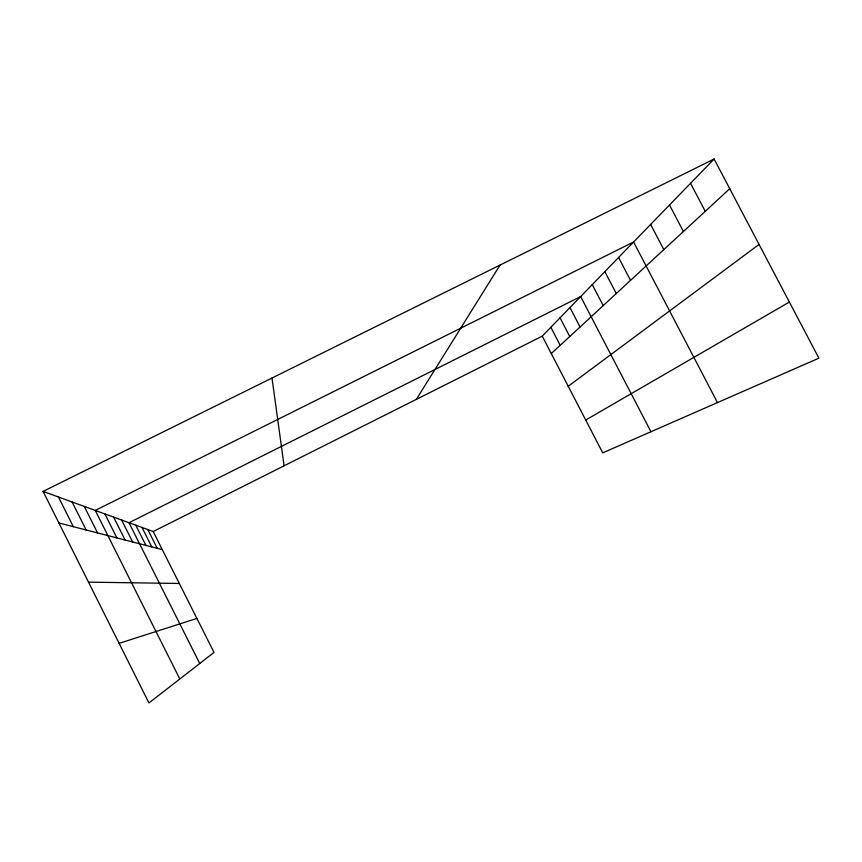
<?xml version="1.0" encoding="UTF-8"?>
<svg xmlns="http://www.w3.org/2000/svg" width="862" height="862" viewBox="0 0 862 862"><rect width="100%" height="100%" fill="white"/><g stroke="black" fill="none" stroke-linecap="round" stroke-linejoin="round"><path stroke-width="1.29" d="M416.335 399.375L500.025 265.087M542.252 336.137L714.113 159.028L818.9 358.172L602.732 452.862L542.252 336.137L153.199 531.542L43.1 491.415L714.113 159.028M551.292 353.571L729.737 188.724M568.23 386.273L759.056 244.442M585.718 420.031L789.376 302.056M119.118 643.343L196.913 618.431M88.495 582.141L179.328 583.466M58.875 522.954L162.293 549.611M690.537 183.326L705.256 211.341M669.515 204.994L683.415 231.512M650.638 224.443L663.815 249.624M717.486 402.586L633.602 241.996L95.262 510.433L179.813 678.987M618.571 257.479L630.521 280.376M604.855 271.627L616.276 293.543M592.259 284.6L603.195 305.622M650.95 431.733L580.665 296.55L128.988 522.728L199.736 663.514M569.965 307.572L580.051 327M560.052 317.798L569.76 336.514M550.84 327.291L560.203 345.35M153.199 531.542L214.013 652.426L148.943 702.972L43.1 491.415M147.811 529.58L157.229 548.307M142.014 527.469L151.787 546.907M135.765 525.195L145.915 545.387M121.639 520.045L132.651 541.972M113.633 517.125L125.141 540.032M104.873 513.935L116.909 537.91M84.304 506.436L97.589 532.932M72.117 501.996L86.146 529.979M58.476 497.029L73.324 526.682M272.004 378.03L284.083 465.803"/></g></svg>
